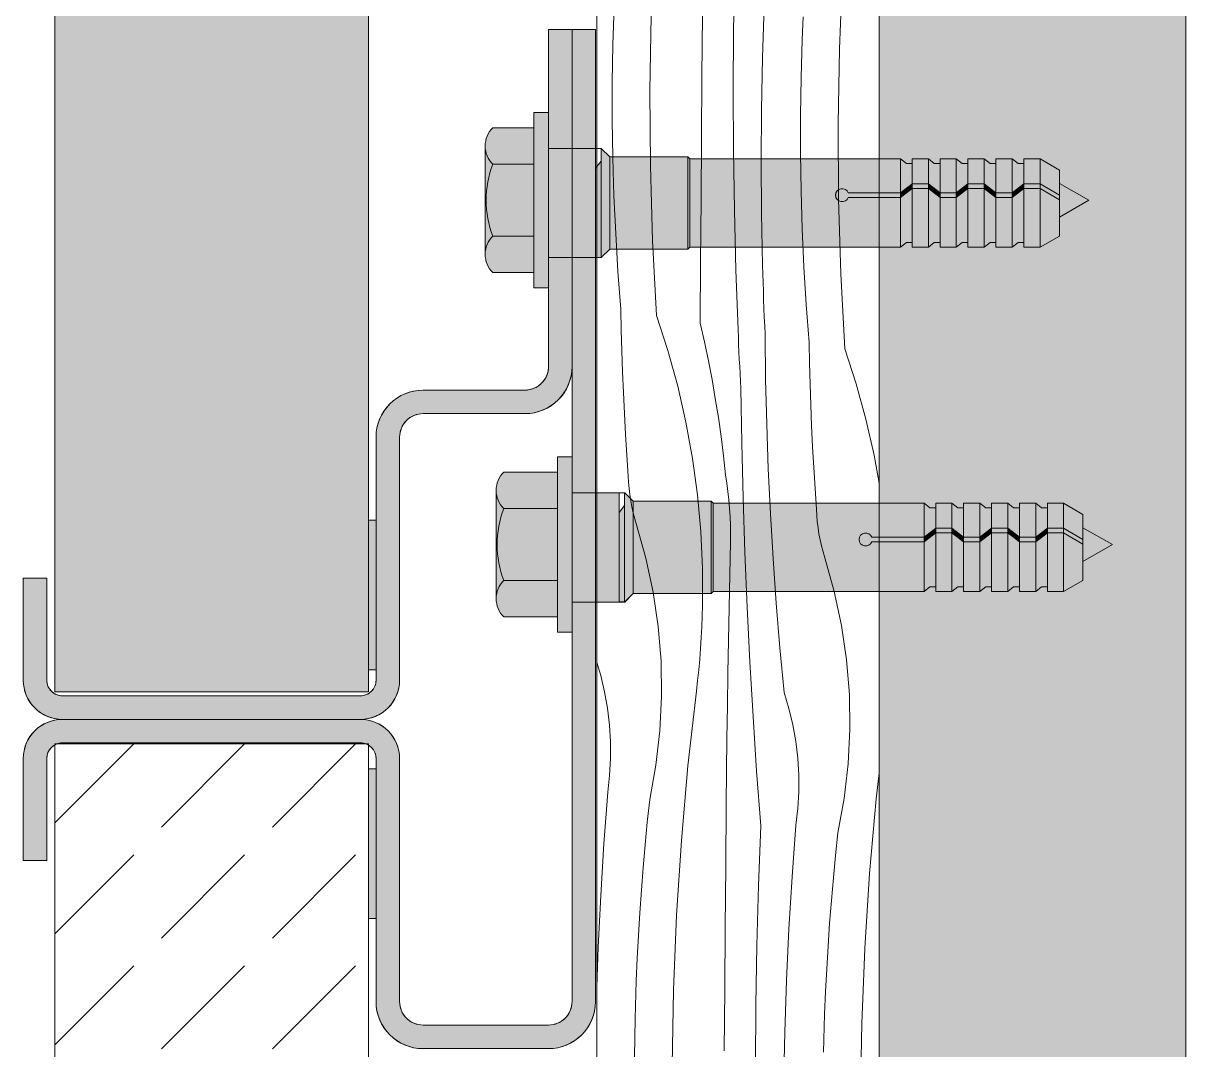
# Model space of a CAD drawing. Header units: millimetres. Extents: x -7826 to 55813, y 465 to 25965.
# Drawn here: x 43644 to 44386, y 6123 to 6778 of the extents above; entities that cross this region are included whole.
import ezdxf

# ---------------------------------------------------------------- set-up
doc = ezdxf.new("R2010")
doc.units = ezdxf.units.MM
for name, color, linetype, lineweight in [('2D - Ogolne2', 251, 'Continuous', 15), ('2D Drafting - General102', 254, 'Continuous', 13), ('2D Drafting - General121', 255, 'Continuous', 0), ('2D Drafting - General2', 251, 'Continuous', 15), ('2D Drafting - General81', 251, 'Continuous', 20)]:
    doc.layers.add(name, color=color, linetype=linetype, lineweight=lineweight)
pattern_1 = [(45, (98815.82, -48252.71), (-70.71068, 70.71068), [75, -25]), (45, (98815.82, -48182), (-70.71068, 70.71068), [75, -25])]

# ---------------------------------------------------------------- blocks, each defined once
blk = doc.blocks.new('*X22')
at = {"layer": '2D Drafting - General81', "linetype": 'Continuous'}
for p, q in [((-54718.71, 55025.92), (-54718.07, 55064.07)), ((-54651.15, 55014.34), (-54649.19, 55062.12)), ((-54795.67, 55017.25), (-54794.94, 55041.38)), ((-54772.05, 54987.7), (-54771.22, 55035.51)), ((-54738.88, 54996.81), (-54738.57, 55036.15)), ((-54700.25, 55008.69), (-54699.13, 55041.72)), ((-54674.87, 55020.21), (-54674.26, 55034.71)), ((-54718.94, 54987.76), (-54718.71, 55025.92)), ((-54675.6, 54996.07), (-54674.87, 55020.21)), ((-54796.04, 54993.1), (-54795.67, 55017.25)), ((-54651.99, 54966.53), (-54651.15, 55014.34)), ((-54700.91, 54975.65), (-54700.25, 55008.69)), ((-54796.04, 54968.95), (-54796.04, 54993.1)), ((-54739.17, 54957.47), (-54738.88, 54996.81)), ((-54675.97, 54971.93), (-54675.6, 54996.07)), ((-54771.76, 54939.88), (-54772.05, 54987.7)), ((-54718.77, 54949.6), (-54718.94, 54987.76)), ((-54701.13, 54942.61), (-54700.91, 54975.65)), ((-54795.68, 54944.81), (-54796.04, 54968.95)), ((-54675.97, 54947.78), (-54675.97, 54971.93)), ((-54651.69, 54918.71), (-54651.99, 54966.53)), ((-54739.46, 54918.12), (-54739.17, 54957.47)), ((-54718.2, 54911.45), (-54718.77, 54949.6)), ((-54675.61, 54923.64), (-54675.97, 54947.78)), ((-54794.96, 54920.67), (-54795.68, 54944.81)), ((-54770.34, 54892.09), (-54771.76, 54939.88)), ((-54700.9, 54909.56), (-54701.13, 54942.61)), ((-54674.89, 54899.5), (-54675.61, 54923.64)), ((-54793.87, 54896.55), (-54794.96, 54920.67)), ((-54739.73, 54878.78), (-54739.46, 54918.12)), ((-54650.27, 54870.91), (-54651.69, 54918.71)), ((-54717.22, 54873.31), (-54718.2, 54911.45)), ((-54700.21, 54876.52), (-54700.9, 54909.56)), ((-54792.42, 54872.44), (-54793.87, 54896.55)), ((-54673.8, 54875.37), (-54674.89, 54899.5)), ((-54767.79, 54844.34), (-54770.34, 54892.09)), ((-54739.98, 54839.43), (-54739.73, 54878.78)), ((-54790.61, 54848.36), (-54792.42, 54872.44)), ((-54715.84, 54835.18), (-54717.22, 54873.31)), ((-54700.05, 54870.97), (-54700.21, 54876.52)), ((-54672.36, 54851.27), (-54673.8, 54875.37)), ((-54699.88, 54865.42), (-54700.05, 54870.97)), ((-54699.7, 54859.87), (-54699.88, 54865.42)), ((-54647.72, 54823.16), (-54650.27, 54870.91)), ((-54699.5, 54854.32), (-54699.7, 54859.87)), ((-54699.29, 54848.77), (-54699.5, 54854.32)), ((-54670.55, 54827.19), (-54672.36, 54851.27)), ((-54790.35, 54835.04), (-54790.61, 54848.36)), ((-54767.79, 54844.34), (-54760.56, 54821.95)), ((-54699.07, 54843.23), (-54699.29, 54848.77)), ((-54698.83, 54837.68), (-54699.07, 54843.23)), ((-54789.99, 54821.73), (-54790.35, 54835.04)), ((-54739.98, 54839.43), (-54737.27, 54827.47)), ((-54715.64, 54830.5), (-54715.84, 54835.18)), ((-54698.58, 54832.13), (-54698.83, 54837.68)), ((-54737.27, 54827.47), (-54734.76, 54815.46)), ((-54715.44, 54825.83), (-54715.64, 54830.5)), ((-54698.24, 54803.55), (-54698.58, 54832.13)), ((-54670.28, 54813.87), (-54670.55, 54827.19)), ((-54789.53, 54808.42), (-54789.99, 54821.73)), ((-54760.56, 54821.95), (-54754.34, 54799.27)), ((-54715.23, 54821.15), (-54715.44, 54825.83)), ((-54715.02, 54816.48), (-54715.23, 54821.15)), ((-54647.72, 54823.16), (-54640.5, 54800.78)), ((-54734.76, 54815.46), (-54732.44, 54803.41)), ((-54714.79, 54811.81), (-54715.02, 54816.48)), ((-54669.92, 54800.56), (-54670.28, 54813.87)), ((-54788.98, 54795.11), (-54789.53, 54808.42)), ((-54714.57, 54807.13), (-54714.79, 54811.81)), ((-54714.33, 54802.46), (-54714.57, 54807.13)), ((-54754.34, 54799.27), (-54749.12, 54776.34)), ((-54732.44, 54803.41), (-54730.32, 54791.32)), ((-54714.09, 54797.79), (-54714.33, 54802.46)), ((-54713.51, 54762.88), (-54714.09, 54797.79)), ((-54697.56, 54774.98), (-54698.24, 54803.55)), ((-54669.46, 54787.24), (-54669.92, 54800.56)), ((-54640.5, 54800.78), (-54634.27, 54778.1)), ((-54788.34, 54781.8), (-54788.98, 54795.11)), ((-54730.32, 54791.32), (-54728.39, 54779.2)), ((-54668.91, 54773.94), (-54669.46, 54787.24)), ((-54787.6, 54768.5), (-54788.34, 54781.8)), ((-54749.12, 54776.34), (-54744.93, 54753.2)), ((-54728.39, 54779.2), (-54726.67, 54767.06)), ((-54696.54, 54746.42), (-54697.56, 54774.98)), ((-54634.27, 54778.1), (-54629.05, 54755.17)), ((-54786.77, 54755.21), (-54787.6, 54768.5)), ((-54668.27, 54760.63), (-54668.91, 54773.94)), ((-54726.67, 54767.06), (-54725.14, 54754.88)), ((-54712.64, 54727.98), (-54713.51, 54762.88)), ((-54667.53, 54747.33), (-54668.27, 54760.63)), ((-54785.85, 54741.92), (-54786.77, 54755.21)), ((-54744.93, 54753.2), (-54741.76, 54729.89)), ((-54725.14, 54754.88), (-54723.81, 54742.68)), ((-54629.05, 54755.17), (-54625.85, 54737.47)), ((-54695.18, 54717.87), (-54696.54, 54746.42)), ((-54666.7, 54734.04), (-54667.53, 54747.33)), ((-54785.67, 54737.98), (-54785.85, 54741.92)), ((-54785.35, 54734.04), (-54785.67, 54737.98)), ((-54722.99, 54737.37), (-54723.81, 54742.68)), ((-54784.9, 54730.12), (-54785.35, 54734.04)), ((-54722.29, 54732.03), (-54722.99, 54737.37)), ((-54721.71, 54726.68), (-54722.29, 54732.03)), ((-54665.78, 54720.75), (-54666.7, 54734.04)), ((-54784.31, 54726.21), (-54784.9, 54730.12)), ((-54783.58, 54722.33), (-54784.31, 54726.21)), ((-54741.76, 54729.89), (-54739.63, 54706.47)), ((-54721.26, 54721.32), (-54721.71, 54726.68)), ((-54711.48, 54693.09), (-54712.64, 54727.98)), ((-54782.72, 54718.48), (-54783.58, 54722.33)), ((-54781.72, 54714.66), (-54782.72, 54718.48)), ((-54720.94, 54715.95), (-54721.26, 54721.32)), ((-54720.75, 54710.57), (-54720.94, 54715.95)), ((-54693.49, 54689.34), (-54695.18, 54717.87)), ((-54665.6, 54716.81), (-54665.78, 54720.75)), ((-54665.28, 54712.87), (-54665.6, 54716.81)), ((-54780.59, 54710.87), (-54781.72, 54714.66)), ((-54774.55, 54689.53), (-54780.59, 54710.87)), ((-54720.67, 54705.19), (-54720.75, 54710.57)), ((-54664.83, 54708.95), (-54665.28, 54712.87)), ((-54664.24, 54705.04), (-54664.83, 54708.95)), ((-54739.63, 54706.47), (-54738.54, 54682.97)), ((-54720.73, 54699.81), (-54720.67, 54705.19)), ((-54663.51, 54701.16), (-54664.24, 54705.04)), ((-54662.65, 54697.31), (-54663.51, 54701.16)), ((-54721.17, 54678.92), (-54720.73, 54699.81)), ((-54661.65, 54693.49), (-54662.65, 54697.31)), ((-54660.52, 54689.7), (-54661.65, 54693.49)), ((-54769.92, 54667.84), (-54774.55, 54689.53)), ((-54710.03, 54658.2), (-54711.48, 54693.09)), ((-54691.46, 54660.84), (-54693.49, 54689.34)), ((-54654.48, 54668.36), (-54660.52, 54689.7)), ((-54738.54, 54682.97), (-54738.49, 54659.45)), ((-54721.58, 54658.03), (-54721.17, 54678.92)), ((-54766.7, 54645.9), (-54769.92, 54667.84)), ((-54649.85, 54646.67), (-54654.48, 54668.36)), ((-54738.67, 54652.58), (-54738.49, 54659.45)), ((-54721.96, 54637.14), (-54721.58, 54658.03)), ((-54708.3, 54623.34), (-54710.03, 54658.2)), ((-54689.09, 54632.35), (-54691.46, 54660.84)), ((-54738.94, 54645.72), (-54738.67, 54652.58)), ((-54764.92, 54623.79), (-54766.7, 54645.9)), ((-54739.3, 54638.86), (-54738.94, 54645.72)), ((-54646.63, 54624.73), (-54649.85, 54646.67)), ((-54739.75, 54632), (-54739.3, 54638.86)), ((-54722.3, 54616.25), (-54721.96, 54637.14)), ((-54740.28, 54625.15), (-54739.75, 54632)), ((-54686.38, 54603.9), (-54689.09, 54632.35)), ((-54803.41, 54614.79), (-54805.85, 54623.03)), ((-54764.57, 54601.61), (-54764.92, 54623.79)), ((-54740.91, 54618.31), (-54740.28, 54625.15)), ((-54706.28, 54588.48), (-54708.3, 54623.34)), ((-54644.85, 54602.62), (-54646.63, 54624.73)), ((-54800.96, 54604.35), (-54803.41, 54614.79)), ((-54741.62, 54611.47), (-54740.91, 54618.31)), ((-54722.61, 54595.36), (-54722.3, 54616.25)), ((-54799.11, 54593.78), (-54800.96, 54604.35)), ((-54747.76, 54557.13), (-54742.43, 54604.65)), ((-54742.43, 54604.65), (-54741.62, 54611.47)), ((-54765.67, 54579.46), (-54764.57, 54601.61)), ((-54683.34, 54593.62), (-54686.38, 54603.9)), ((-54644.5, 54580.44), (-54644.85, 54602.62)), ((-54797.86, 54583.13), (-54799.11, 54593.78)), ((-54722.89, 54574.46), (-54722.61, 54595.36)), ((-54680.89, 54583.17), (-54683.34, 54593.62)), ((-54797.22, 54572.42), (-54797.86, 54583.13)), ((-54703.97, 54553.65), (-54706.28, 54588.48)), ((-54679.04, 54572.61), (-54680.89, 54583.17)), ((-54768.21, 54557.43), (-54765.67, 54579.46)), ((-54645.6, 54558.29), (-54644.5, 54580.44)), ((-54797.19, 54561.7), (-54797.22, 54572.42)), ((-54723.13, 54553.57), (-54722.89, 54574.46)), ((-54677.79, 54561.96), (-54679.04, 54572.61)), ((-54797.76, 54550.99), (-54797.19, 54561.7)), ((-54677.15, 54551.25), (-54677.79, 54561.96)), ((-54772.17, 54535.61), (-54768.21, 54557.43)), ((-54751.97, 54509.5), (-54747.76, 54557.13)), ((-54723.34, 54532.68), (-54723.13, 54553.57)), ((-54701.38, 54518.83), (-54703.97, 54553.65)), ((-54648.14, 54536.26), (-54645.6, 54558.29)), ((-54798.95, 54540.33), (-54797.76, 54550.99)), ((-54677.12, 54540.53), (-54677.15, 54551.25)), ((-54627.69, 54535.96), (-54625.85, 54552.38)), ((-54801.41, 54507.37), (-54798.95, 54540.33)), ((-54677.7, 54529.82), (-54677.12, 54540.53)), ((-54773.7, 54521.18), (-54772.17, 54535.61)), ((-54723.69, 54493.33), (-54723.34, 54532.68)), ((-54652.1, 54514.43), (-54648.14, 54536.26)), ((-54631.9, 54488.33), (-54627.69, 54535.96)), ((-54678.88, 54519.16), (-54677.7, 54529.82)), ((-54775.09, 54506.74), (-54773.7, 54521.18)), ((-54702.82, 54480.7), (-54701.38, 54518.83)), ((-54681.34, 54486.2), (-54678.88, 54519.16)), ((-54755.05, 54461.78), (-54751.97, 54509.5)), ((-54653.63, 54500.01), (-54652.1, 54514.43)), ((-54803.42, 54474.39), (-54801.41, 54507.37)), ((-54776.36, 54492.28), (-54775.09, 54506.74)), ((-54724.03, 54453.99), (-54723.69, 54493.33)), ((-54655.03, 54485.56), (-54653.63, 54500.01)), ((-54777.5, 54477.82), (-54776.36, 54492.28)), ((-54683.36, 54453.22), (-54681.34, 54486.2)), ((-54634.98, 54440.61), (-54631.9, 54488.33)), ((-54703.86, 54442.56), (-54702.82, 54480.7)), ((-54656.29, 54471.11), (-54655.03, 54485.56)), ((-54804.99, 54441.38), (-54803.42, 54474.39)), ((-54778.5, 54463.34), (-54777.5, 54477.82)), ((-54657.43, 54456.65), (-54656.29, 54471.11)), ((-54779.37, 54448.86), (-54778.5, 54463.34)), ((-54757.01, 54414), (-54755.05, 54461.78)), ((-54658.43, 54442.17), (-54657.43, 54456.65)), ((-54780.12, 54434.37), (-54779.37, 54448.86)), ((-54724.35, 54414.64), (-54724.03, 54453.99)), ((-54684.92, 54420.21), (-54683.36, 54453.22)), ((-54805.85, 54416.03), (-54804.99, 54441.38)), ((-54704.5, 54404.41), (-54703.86, 54442.56)), ((-54659.31, 54427.69), (-54658.43, 54442.17)), ((-54780.73, 54419.87), (-54780.12, 54434.37)), ((-54636.94, 54392.83), (-54634.98, 54440.61)), ((-54660.05, 54413.2), (-54659.31, 54427.69)), ((-54781.46, 54395.74), (-54780.73, 54419.87)), ((-54686.04, 54387.18), (-54684.92, 54420.21)), ((-54757.84, 54366.19), (-54757.01, 54414)), ((-54724.67, 54375.3), (-54724.35, 54414.64)), ((-54660.66, 54398.7), (-54660.05, 54413.2)), ((-54704.73, 54366.25), (-54704.5, 54404.41)), ((-54661.39, 54374.56), (-54660.66, 54398.7)), ((-54781.83, 54371.59), (-54781.46, 54395.74)), ((-54637.77, 54345.02), (-54636.94, 54392.83)), ((-54686.7, 54354.14), (-54686.04, 54387.18))]:
    blk.add_line(p, q, dxfattribs=at)
blk = doc.blocks.new('Wype_nienie_25')
at = {"layer": '2D Drafting - General2', "linetype": 'Continuous'}
for p, q in [((-54805.85, 67937), (-54805.85, 53283.58)), ((-54625.85, 53283.58), (-54625.85, 67937))]:
    blk.add_line(p, q, dxfattribs=at)
at = {"layer": '2D Drafting - General81', "linetype": 'Continuous'}
blk.add_blockref('*X22', (0, 0), dxfattribs=at)

msp = doc.modelspace()

# ---------------------------------------------------------------- hatches: boundary and pattern name
at = {"layer": '2D Drafting - General102', "linetype": 'Continuous'}
for points in [[(43994.1, 6698.17), (43994.1, 6774.02), (43979.1, 6774.02), (43979.1, 6721.09), (43979.1, 6698.17)], [(44009.1, 6774.02), (43994.1, 6774.02), (43994.1, 6698.17), (44009.1, 6698.17)], [(43899.11, 6529.02), (43964.1, 6529.02, 0.414214), (43994.1, 6559.02), (43994.1, 6628.5), (43979.1, 6628.5), (43979.1, 6559.02, -0.414214), (43964.1, 6544.02), (43899.11, 6544.02, 0.414214), (43869.11, 6514.02), (43869.11, 6359.02, -0.414214), (43859.11, 6349.02), (43669.11, 6349.02, -0.414214), (43659.11, 6359.02), (43659.11, 6424.02), (43644.11, 6424.02), (43644.11, 6359.02, 0.414214), (43669.11, 6334.02), (43859.11, 6334.02, 0.414214), (43884.11, 6359.02), (43884.11, 6514.02, -0.414214)], [(44009.1, 6628.5), (43994.1, 6628.5), (43994.1, 6559.02), (43994.1, 6478.54), (44009.1, 6478.54)], [(44009.1, 6408.87), (43994.1, 6408.87), (43994.1, 6389.62), (43994.1, 6154.02, -0.414214), (43979.1, 6139.02), (43899.11, 6139.02, -0.414214), (43884.11, 6154.02), (43884.11, 6309.02, 0.414214), (43859.11, 6334.02), (43669.11, 6334.02, 0.414214), (43644.11, 6309.02), (43644.11, 6244.02), (43659.11, 6244.02), (43659.11, 6309.02, -0.414214), (43669.11, 6319.02), (43859.11, 6319.02, -0.414214), (43869.11, 6309.02), (43869.11, 6154.02, 0.414214), (43899.11, 6124.02), (43979.1, 6124.02, 0.414214), (44009.1, 6154.02)]]:
    msp.add_hatch(color=256, dxfattribs=at).paths.add_polyline_path(points, flags=0)
at = {"layer": '2D Drafting - General121', "linetype": 'Continuous'}
for points in [[(43979.1, 6665.17), (43979.1, 6609.25), (43969.78, 6609.25), (43969.78, 6665.17), (43969.78, 6721.09), (43979.1, 6721.09)], [(43969.78, 6688.08), (43943.61, 6688.08, -0.41956), (43943.61, 6711.38), (43969.78, 6711.38)], [(43939.34, 6665.17, 0.092424), (43943.61, 6642.26, 0.201281), (43938.72, 6630.61), (43938.72, 6699.73, 0.201281), (43943.61, 6688.08, 0.092424)], [(44009.1, 6628.5), (43979.1, 6628.5), (43979.1, 6665.17), (43979.1, 6698.17), (44009.1, 6698.17), (44009.1, 6661.3)], [(43979.1, 6628.5), (43979.1, 6665.17), (43979.1, 6698.17), (44009.1, 6698.17), (44009.1, 6662.25), (44009.1, 6628.5)], [(44012.61, 6628.59), (44012.61, 6698.17), (44012.79, 6698.17), (44018.2, 6692.75), (44018.2, 6634.01), (44012.79, 6628.59)], [(43969.78, 6642.26), (43943.61, 6642.26, -0.092424), (43939.34, 6665.17, -0.092424), (43943.61, 6688.08), (43969.78, 6688.08), (43969.78, 6665.17)], [(44009.1, 6628.59), (44009.1, 6661.3), (44009.1, 6685.65), (44012.61, 6690.02), (44012.61, 6628.59)], [(44018.2, 6633.91), (44018.2, 6692.75), (44067.94, 6692.75), (44067.94, 6633.91)], [(44067.94, 6633.91), (44067.94, 6692.75), (44069.19, 6691.51), (44069.19, 6635.15)], [(44069.19, 6635.15), (44069.19, 6691.51), (44203.61, 6691.51), (44203.61, 6669.85), (44170.3, 6669.85, 5.475043), (44170.3, 6666.89), (44203.61, 6666.89), (44203.61, 6635.15)], [(44211.05, 6688.55), (44211.05, 6675.6), (44203.61, 6669.85), (44203.61, 6691.51), (44207.35, 6688.55)], [(44221.41, 6691.51), (44221.41, 6675.6), (44211.05, 6675.6), (44211.05, 6691.51)], [(44228.85, 6688.55), (44228.85, 6669.85), (44221.41, 6675.6), (44221.41, 6691.51), (44225.15, 6688.55)], [(44239.2, 6691.51), (44239.2, 6669.85), (44228.85, 6669.85), (44228.85, 6691.51)], [(44239.2, 6669.85), (44239.2, 6691.51), (44242.95, 6688.55), (44246.64, 6688.55), (44246.64, 6675.6)], [(44257, 6691.51), (44257, 6675.6), (44246.64, 6675.6), (44246.64, 6691.51)], [(44264.44, 6688.55), (44264.44, 6669.85), (44257, 6675.6), (44257, 6691.51), (44260.74, 6688.55)], [(44274.8, 6691.51), (44274.8, 6669.85), (44264.44, 6669.85), (44264.44, 6691.51)], [(44282.24, 6688.55), (44282.24, 6675.6), (44274.8, 6669.85), (44274.8, 6691.51), (44278.54, 6688.55)], [(44282.24, 6675.6), (44282.24, 6691.51), (44292.59, 6691.51), (44292.59, 6675.6)], [(44304.97, 6668.45), (44292.59, 6675.6), (44292.59, 6691.51), (44304.97, 6684.36)], [(44203.61, 6669.85), (44211.05, 6675.6), (44211.05, 6672.64), (44203.61, 6666.89)], [(44211.05, 6638.11), (44207.35, 6638.11), (44203.61, 6635.15), (44203.61, 6666.89), (44211.05, 6672.64)], [(44211.05, 6675.6), (44221.41, 6675.6), (44221.41, 6672.64), (44211.05, 6672.64)], [(44211.05, 6635.15), (44211.05, 6672.64), (44221.41, 6672.64), (44221.41, 6635.15)], [(44228.85, 6666.89), (44221.41, 6672.64), (44221.41, 6675.6), (44228.85, 6669.85)], [(44228.85, 6638.11), (44225.15, 6638.11), (44221.41, 6635.15), (44221.41, 6672.64), (44228.85, 6666.89)], [(44246.64, 6672.64), (44239.2, 6666.89), (44239.2, 6669.85), (44246.64, 6675.6)], [(44246.64, 6638.11), (44242.95, 6638.11), (44239.2, 6635.15), (44239.2, 6666.89), (44246.64, 6672.64)], [(44257, 6672.64), (44246.64, 6672.64), (44246.64, 6675.6), (44257, 6675.6)], [(44257, 6635.15), (44246.64, 6635.15), (44246.64, 6672.64), (44257, 6672.64)], [(44264.44, 6666.89), (44257, 6672.64), (44257, 6675.6), (44264.44, 6669.85)], [(44264.44, 6638.11), (44260.74, 6638.11), (44257, 6635.15), (44257, 6672.64), (44264.44, 6666.89)], [(44274.8, 6669.85), (44282.24, 6675.6), (44282.24, 6672.64), (44274.8, 6666.89)], [(44282.24, 6638.11), (44278.54, 6638.11), (44274.8, 6635.15), (44274.8, 6666.89), (44282.24, 6672.64)], [(44282.24, 6675.6), (44292.59, 6675.6), (44292.59, 6672.64), (44282.24, 6672.64)], [(44282.24, 6635.15), (44282.24, 6672.64), (44292.59, 6672.64), (44292.59, 6635.15)], [(44304.97, 6665.49), (44292.59, 6672.64), (44292.59, 6675.6), (44304.97, 6668.45)], [(44304.97, 6642.3), (44292.59, 6635.15), (44292.59, 6672.64), (44304.97, 6665.49)], [(44323.7, 6665.08), (44304.97, 6654.26), (44304.97, 6675.89)], [(44203.61, 6666.89), (44170.3, 6666.89, -5.475043), (44170.3, 6669.85), (44203.61, 6669.85)], [(44228.85, 6669.85), (44239.2, 6669.85), (44239.2, 6666.89), (44228.85, 6666.89)], [(44228.85, 6635.15), (44228.85, 6666.89), (44239.2, 6666.89), (44239.2, 6635.15)], [(44264.44, 6669.85), (44274.8, 6669.85), (44274.8, 6666.89), (44264.44, 6666.89)], [(44274.8, 6635.15), (44264.44, 6635.15), (44264.44, 6666.89), (44274.8, 6666.89)], [(43969.78, 6618.96), (43943.61, 6618.96, -0.41956), (43943.61, 6642.26), (43969.78, 6642.26)], [(43994.1, 6445.54), (43994.1, 6389.62), (43984.78, 6389.62), (43984.78, 6445.54), (43984.78, 6501.46), (43994.1, 6501.46)], [(43984.78, 6468.45), (43950.61, 6468.45, -0.41956), (43950.61, 6491.75), (43984.78, 6491.75)], [(43946.34, 6445.54, 0.092424), (43950.61, 6422.63, 0.201281), (43945.72, 6410.98), (43945.72, 6480.1, 0.201281), (43950.61, 6468.45, 0.092424)], [(44024.1, 6408.87), (43994.1, 6408.87), (43994.1, 6445.54), (43994.1, 6478.54), (44024.1, 6478.54), (44024.1, 6441.67)], [(43994.1, 6408.87), (43994.1, 6445.54), (43994.1, 6478.54), (44024.1, 6478.54), (44024.1, 6442.62), (44024.1, 6408.87)], [(44027.61, 6408.96), (44027.61, 6478.54), (44027.79, 6478.54), (44033.2, 6473.12), (44033.2, 6414.38), (44027.79, 6408.96)], [(44033.2, 6414.28), (44033.2, 6473.12), (44082.94, 6473.12), (44082.94, 6414.28)], [(44082.94, 6414.28), (44082.94, 6473.12), (44084.19, 6471.88), (44084.19, 6415.52)], [(43984.78, 6422.63), (43950.61, 6422.63, -0.092424), (43946.34, 6445.54, -0.092424), (43950.61, 6468.45), (43984.78, 6468.45), (43984.78, 6445.54)], [(44024.1, 6408.96), (44024.1, 6441.67), (44024.1, 6466.02), (44027.61, 6470.39), (44027.61, 6408.96)], [(44084.19, 6415.52), (44084.19, 6471.88), (44218.61, 6471.88), (44218.61, 6450.22), (44185.3, 6450.22, 5.475043), (44185.3, 6447.26), (44218.61, 6447.26), (44218.61, 6415.52)], [(44226.05, 6468.92), (44226.05, 6455.97), (44218.61, 6450.22), (44218.61, 6471.88), (44222.35, 6468.92)], [(44236.41, 6471.88), (44236.41, 6455.97), (44226.05, 6455.97), (44226.05, 6471.88)], [(44243.85, 6468.92), (44243.85, 6450.22), (44236.41, 6455.97), (44236.41, 6471.88), (44240.15, 6468.92)], [(44254.2, 6471.88), (44254.2, 6450.22), (44243.85, 6450.22), (44243.85, 6471.88)], [(44254.2, 6450.22), (44254.2, 6471.88), (44257.95, 6468.92), (44261.64, 6468.92), (44261.64, 6455.97)], [(44272, 6471.88), (44272, 6455.97), (44261.64, 6455.97), (44261.64, 6471.88)], [(44279.44, 6468.92), (44279.44, 6450.22), (44272, 6455.97), (44272, 6471.88), (44275.74, 6468.92)], [(44289.8, 6471.88), (44289.8, 6450.22), (44279.44, 6450.22), (44279.44, 6471.88)], [(44297.24, 6468.92), (44297.24, 6455.97), (44289.8, 6450.22), (44289.8, 6471.88), (44293.54, 6468.92)], [(44297.24, 6455.97), (44297.24, 6471.88), (44307.59, 6471.88), (44307.59, 6455.97)], [(44319.97, 6448.82), (44307.59, 6455.97), (44307.59, 6471.88), (44319.97, 6464.73)], [(44218.61, 6447.26), (44185.3, 6447.26, -5.475043), (44185.3, 6450.22), (44218.61, 6450.22)], [(44218.61, 6450.22), (44226.05, 6455.97), (44226.05, 6453.01), (44218.61, 6447.26)], [(44226.05, 6418.48), (44222.35, 6418.48), (44218.61, 6415.52), (44218.61, 6447.26), (44226.05, 6453.01)], [(44226.05, 6455.97), (44236.41, 6455.97), (44236.41, 6453.01), (44226.05, 6453.01)], [(44226.05, 6415.52), (44226.05, 6453.01), (44236.41, 6453.01), (44236.41, 6415.52)], [(44243.85, 6447.26), (44236.41, 6453.01), (44236.41, 6455.97), (44243.85, 6450.22)], [(44243.85, 6418.48), (44240.15, 6418.48), (44236.41, 6415.52), (44236.41, 6453.01), (44243.85, 6447.26)], [(44243.85, 6450.22), (44254.2, 6450.22), (44254.2, 6447.26), (44243.85, 6447.26)], [(44261.64, 6453.01), (44254.2, 6447.26), (44254.2, 6450.22), (44261.64, 6455.97)], [(44261.64, 6418.48), (44257.95, 6418.48), (44254.2, 6415.52), (44254.2, 6447.26), (44261.64, 6453.01)], [(44272, 6453.01), (44261.64, 6453.01), (44261.64, 6455.97), (44272, 6455.97)], [(44272, 6415.52), (44261.64, 6415.52), (44261.64, 6453.01), (44272, 6453.01)], [(44279.44, 6447.26), (44272, 6453.01), (44272, 6455.97), (44279.44, 6450.22)], [(44279.44, 6418.48), (44275.74, 6418.48), (44272, 6415.52), (44272, 6453.01), (44279.44, 6447.26)], [(44279.44, 6450.22), (44289.8, 6450.22), (44289.8, 6447.26), (44279.44, 6447.26)], [(44289.8, 6450.22), (44297.24, 6455.97), (44297.24, 6453.01), (44289.8, 6447.26)], [(44297.24, 6418.48), (44293.54, 6418.48), (44289.8, 6415.52), (44289.8, 6447.26), (44297.24, 6453.01)], [(44297.24, 6455.97), (44307.59, 6455.97), (44307.59, 6453.01), (44297.24, 6453.01)], [(44297.24, 6415.52), (44297.24, 6453.01), (44307.59, 6453.01), (44307.59, 6415.52)], [(44319.97, 6445.86), (44307.59, 6453.01), (44307.59, 6455.97), (44319.97, 6448.82)], [(44319.97, 6422.67), (44307.59, 6415.52), (44307.59, 6453.01), (44319.97, 6445.86)], [(44338.7, 6445.45), (44319.97, 6434.63), (44319.97, 6456.26)], [(44243.85, 6415.52), (44243.85, 6447.26), (44254.2, 6447.26), (44254.2, 6415.52)], [(44289.8, 6415.52), (44279.44, 6415.52), (44279.44, 6447.26), (44289.8, 6447.26)], [(43984.78, 6399.33), (43950.61, 6399.33, -0.41956), (43950.61, 6422.63), (43984.78, 6422.63)]]:
    msp.add_hatch(color=256, dxfattribs=at).paths.add_polyline_path(points, flags=0)
at = {"layer": '2D Drafting - General81', "linetype": 'Continuous'}
h = msp.add_hatch(dxfattribs=at)
h.set_pattern_fill('SOLID___DASHED', color=256, style=0, pattern_type=2)
h.set_pattern_definition([(45, (98815.82, -48252.71), (-70.71068, 70.71068), []), (45, (98780.46, -48217.35), (-70.71068, 70.71068), [75, -25])])
h.paths.add_polyline_path([(44189.97, 5030.87), (44385.52, 5030.87), (44385.52, 19684.29), (44189.97, 19684.29)], flags=0)
h = msp.add_hatch(dxfattribs=at)
h.set_pattern_fill('BETON', color=256, style=0, pattern_type=2)
h.set_pattern_definition(pattern_1)
h.paths.add_polyline_path([(43664.2, 18321.65), (43864.2, 18321.65), (43864.2, 6351.65), (43664.2, 6351.65)], flags=0)
for points in [[(43864.2, 6461), (43869.11, 6461), (43869.11, 6365.56), (43864.2, 6365.56)], [(43864.2, 6207.05), (43869.11, 6207.05), (43869.11, 6302.48), (43864.2, 6302.48)]]:
    msp.add_hatch(color=256, dxfattribs=at).paths.add_polyline_path(points, flags=0)
h = msp.add_hatch(dxfattribs=at)
h.set_pattern_fill('BETON', color=256, style=0, pattern_type=2)
h.set_pattern_definition(pattern_1)
h.paths.add_polyline_path([(43664.2, 6318.49), (43864.2, 6318.49), (43864.2, 5030.87), (43664.2, 5030.87)], flags=0)

# ---------------------------------------------------------------- linework, layer by layer
at = {"layer": '2D - Ogolne2', "linetype": 'Continuous'}
for p, q in [((44012.79, 6698.17), (44009.1, 6698.17)), ((44009.1, 6698.17), (44009.1, 6661.3)), ((44018.2, 6692.75), (44012.79, 6698.17)), ((44018.2, 6692.75), (44018.2, 6633.91)), ((44067.94, 6692.75), (44018.2, 6692.75)), ((44067.94, 6692.75), (44067.94, 6633.91)), ((44069.19, 6691.51), (44067.94, 6692.75)), ((44069.19, 6635.15), (44069.19, 6691.51)), ((44203.61, 6691.51), (44069.19, 6691.51)), ((44203.61, 6691.51), (44203.61, 6635.15)), ((44207.35, 6688.55), (44203.61, 6691.51)), ((44211.05, 6688.55), (44207.35, 6688.55)), ((44211.05, 6691.51), (44211.05, 6635.15)), ((44211.05, 6691.51), (44211.05, 6688.55)), ((44221.41, 6691.51), (44211.05, 6691.51)), ((44221.41, 6691.51), (44221.41, 6635.15)), ((44225.15, 6688.55), (44221.41, 6691.51)), ((44228.85, 6688.55), (44225.15, 6688.55)), ((44228.85, 6691.51), (44228.85, 6635.15)), ((44228.85, 6691.51), (44228.85, 6688.55)), ((44239.2, 6691.51), (44228.85, 6691.51)), ((44239.2, 6691.51), (44239.2, 6635.15)), ((44242.95, 6688.55), (44239.2, 6691.51)), ((44246.64, 6688.55), (44242.95, 6688.55)), ((44246.64, 6691.51), (44246.64, 6635.15)), ((44246.64, 6691.51), (44246.64, 6688.55)), ((44257, 6691.51), (44246.64, 6691.51)), ((44257, 6691.51), (44257, 6635.15)), ((44260.74, 6688.55), (44257, 6691.51)), ((44264.44, 6688.55), (44260.74, 6688.55)), ((44264.44, 6691.51), (44264.44, 6688.55)), ((44264.44, 6691.51), (44264.44, 6635.15)), ((44274.8, 6691.51), (44264.44, 6691.51)), ((44274.8, 6691.51), (44274.8, 6635.15)), ((44278.54, 6688.55), (44274.8, 6691.51)), ((44282.24, 6688.55), (44278.54, 6688.55)), ((44292.59, 6691.51), (44282.24, 6691.51)), ((44282.24, 6691.51), (44282.24, 6635.15)), ((44292.59, 6691.51), (44292.59, 6635.15)), ((44304.97, 6684.36), (44292.59, 6691.51)), ((44304.97, 6684.36), (44304.97, 6642.3)), ((44211.05, 6675.6), (44203.61, 6669.85)), ((44211.05, 6672.64), (44203.61, 6666.89)), ((44221.41, 6675.6), (44211.05, 6675.6)), ((44221.41, 6672.64), (44211.05, 6672.64)), ((44228.85, 6669.85), (44221.41, 6675.6)), ((44228.85, 6666.89), (44221.41, 6672.64)), ((44246.64, 6675.6), (44239.2, 6669.85)), ((44246.64, 6672.64), (44239.2, 6666.89)), ((44257, 6675.6), (44246.64, 6675.6)), ((44257, 6672.64), (44246.64, 6672.64)), ((44264.44, 6669.85), (44257, 6675.6)), ((44264.44, 6666.89), (44257, 6672.64)), ((44282.24, 6675.6), (44274.8, 6669.85)), ((44282.24, 6672.64), (44274.8, 6666.89)), ((44292.59, 6675.6), (44282.24, 6675.6)), ((44292.59, 6672.64), (44282.24, 6672.64)), ((44304.97, 6668.45), (44292.59, 6675.6)), ((44304.97, 6665.49), (44292.59, 6672.64)), ((44304.97, 6675.89), (44323.7, 6665.08)), ((44203.61, 6669.85), (44170.3, 6669.85)), ((44203.61, 6666.89), (44170.3, 6666.89)), ((44239.2, 6669.85), (44228.85, 6669.85)), ((44239.2, 6666.89), (44228.85, 6666.89)), ((44274.8, 6669.85), (44264.44, 6669.85)), ((44274.8, 6666.89), (44264.44, 6666.89)), ((44009.1, 6628.5), (44009.1, 6662.25)), ((44304.97, 6654.26), (44323.7, 6665.08)), ((44207.35, 6638.11), (44203.61, 6635.15)), ((44211.05, 6638.11), (44207.35, 6638.11)), ((44211.05, 6635.15), (44211.05, 6638.11)), ((44225.15, 6638.11), (44221.41, 6635.15)), ((44228.85, 6638.11), (44225.15, 6638.11)), ((44228.85, 6635.15), (44228.85, 6638.11)), ((44242.95, 6638.11), (44239.2, 6635.15)), ((44246.64, 6638.11), (44242.95, 6638.11)), ((44246.64, 6635.15), (44246.64, 6638.11)), ((44260.74, 6638.11), (44257, 6635.15)), ((44264.44, 6638.11), (44260.74, 6638.11)), ((44264.44, 6635.15), (44264.44, 6638.11)), ((44278.54, 6638.11), (44274.8, 6635.15)), ((44282.24, 6638.11), (44278.54, 6638.11)), ((44304.97, 6642.3), (44292.59, 6635.15)), ((44012.79, 6628.5), (44009.1, 6628.5)), ((44018.2, 6633.91), (44012.79, 6628.5)), ((44067.94, 6633.91), (44018.2, 6633.91)), ((44069.19, 6635.15), (44067.94, 6633.91)), ((44203.61, 6635.15), (44069.19, 6635.15)), ((44221.41, 6635.15), (44211.05, 6635.15)), ((44239.2, 6635.15), (44228.85, 6635.15)), ((44257, 6635.15), (44246.64, 6635.15)), ((44274.8, 6635.15), (44264.44, 6635.15)), ((44292.59, 6635.15), (44282.24, 6635.15)), ((44024.1, 6478.54), (44024.1, 6441.67)), ((44027.79, 6478.54), (44024.1, 6478.54)), ((44033.2, 6473.12), (44027.79, 6478.54)), ((44082.94, 6473.12), (44033.2, 6473.12)), ((44033.2, 6473.12), (44033.2, 6414.28)), ((44084.19, 6471.88), (44082.94, 6473.12)), ((44082.94, 6473.12), (44082.94, 6414.28)), ((44218.61, 6471.88), (44084.19, 6471.88)), ((44084.19, 6415.52), (44084.19, 6471.88)), ((44222.35, 6468.92), (44218.61, 6471.88)), ((44218.61, 6471.88), (44218.61, 6415.52)), ((44226.05, 6468.92), (44222.35, 6468.92)), ((44226.05, 6471.88), (44226.05, 6468.92)), ((44236.41, 6471.88), (44226.05, 6471.88)), ((44226.05, 6471.88), (44226.05, 6415.52)), ((44240.15, 6468.92), (44236.41, 6471.88)), ((44236.41, 6471.88), (44236.41, 6415.52)), ((44243.85, 6468.92), (44240.15, 6468.92)), ((44243.85, 6471.88), (44243.85, 6468.92)), ((44254.2, 6471.88), (44243.85, 6471.88)), ((44243.85, 6471.88), (44243.85, 6415.52)), ((44257.95, 6468.92), (44254.2, 6471.88)), ((44254.2, 6471.88), (44254.2, 6415.52)), ((44261.64, 6468.92), (44257.95, 6468.92)), ((44261.64, 6471.88), (44261.64, 6468.92)), ((44272, 6471.88), (44261.64, 6471.88)), ((44261.64, 6471.88), (44261.64, 6415.52)), ((44275.74, 6468.92), (44272, 6471.88)), ((44272, 6471.88), (44272, 6415.52)), ((44279.44, 6468.92), (44275.74, 6468.92)), ((44279.44, 6471.88), (44279.44, 6468.92)), ((44289.8, 6471.88), (44279.44, 6471.88)), ((44279.44, 6471.88), (44279.44, 6415.52)), ((44293.54, 6468.92), (44289.8, 6471.88)), ((44289.8, 6471.88), (44289.8, 6415.52)), ((44297.24, 6468.92), (44293.54, 6468.92)), ((44297.24, 6471.88), (44297.24, 6415.52)), ((44307.59, 6471.88), (44297.24, 6471.88)), ((44319.97, 6464.73), (44307.59, 6471.88)), ((44307.59, 6471.88), (44307.59, 6415.52)), ((44319.97, 6464.73), (44319.97, 6422.67)), ((44218.61, 6450.22), (44185.3, 6450.22)), ((44226.05, 6455.97), (44218.61, 6450.22)), ((44226.05, 6453.01), (44218.61, 6447.26)), ((44236.41, 6455.97), (44226.05, 6455.97)), ((44236.41, 6453.01), (44226.05, 6453.01)), ((44243.85, 6450.22), (44236.41, 6455.97)), ((44243.85, 6447.26), (44236.41, 6453.01)), ((44254.2, 6450.22), (44243.85, 6450.22)), ((44261.64, 6455.97), (44254.2, 6450.22)), ((44261.64, 6453.01), (44254.2, 6447.26)), ((44272, 6455.97), (44261.64, 6455.97)), ((44272, 6453.01), (44261.64, 6453.01)), ((44279.44, 6450.22), (44272, 6455.97)), ((44279.44, 6447.26), (44272, 6453.01)), ((44289.8, 6450.22), (44279.44, 6450.22)), ((44297.24, 6455.97), (44289.8, 6450.22)), ((44297.24, 6453.01), (44289.8, 6447.26)), ((44307.59, 6455.97), (44297.24, 6455.97)), ((44307.59, 6453.01), (44297.24, 6453.01)), ((44319.97, 6448.82), (44307.59, 6455.97)), ((44319.97, 6445.86), (44307.59, 6453.01)), ((44319.97, 6456.26), (44338.7, 6445.45)), ((44218.61, 6447.26), (44185.3, 6447.26)), ((44254.2, 6447.26), (44243.85, 6447.26)), ((44289.8, 6447.26), (44279.44, 6447.26)), ((44319.97, 6434.63), (44338.7, 6445.45)), ((44024.1, 6408.87), (44024.1, 6442.62)), ((44319.97, 6422.67), (44307.59, 6415.52)), ((44033.2, 6414.28), (44027.79, 6408.87)), ((44082.94, 6414.28), (44033.2, 6414.28)), ((44084.19, 6415.52), (44082.94, 6414.28)), ((44218.61, 6415.52), (44084.19, 6415.52)), ((44222.35, 6418.48), (44218.61, 6415.52)), ((44226.05, 6418.48), (44222.35, 6418.48)), ((44226.05, 6415.52), (44226.05, 6418.48)), ((44236.41, 6415.52), (44226.05, 6415.52)), ((44240.15, 6418.48), (44236.41, 6415.52)), ((44243.85, 6418.48), (44240.15, 6418.48)), ((44243.85, 6415.52), (44243.85, 6418.48)), ((44254.2, 6415.52), (44243.85, 6415.52)), ((44257.95, 6418.48), (44254.2, 6415.52)), ((44261.64, 6418.48), (44257.95, 6418.48)), ((44261.64, 6415.52), (44261.64, 6418.48)), ((44272, 6415.52), (44261.64, 6415.52)), ((44275.74, 6418.48), (44272, 6415.52)), ((44279.44, 6418.48), (44275.74, 6418.48)), ((44279.44, 6415.52), (44279.44, 6418.48)), ((44289.8, 6415.52), (44279.44, 6415.52)), ((44293.54, 6418.48), (44289.8, 6415.52)), ((44297.24, 6418.48), (44293.54, 6418.48)), ((44307.59, 6415.52), (44297.24, 6415.52)), ((44027.79, 6408.87), (44024.1, 6408.87))]:
    msp.add_line(p, q, dxfattribs=at)
for centre in [(44166.39, 6668.37), (44181.39, 6448.74)]:
    msp.add_arc(centre, 4.18, 20.70161, 339.29839, dxfattribs=at)
at = {"layer": '2D Drafting - General2', "linetype": 'Continuous'}
for p, q in [((43979.1, 6774.02), (43979.1, 6559.02)), ((43994.1, 6774.02), (43979.1, 6774.02)), ((43994.1, 6774.02), (43994.1, 6154.02)), ((44009.1, 6774.02), (43994.1, 6774.02)), ((43994.1, 6774.02), (43994.1, 6559.02)), ((44009.1, 6774.02), (44009.1, 6154.02)), ((43969.78, 6721.09), (43979.1, 6721.09)), ((43969.78, 6665.17), (43969.78, 6721.09)), ((43979.1, 6721.09), (43979.1, 6665.17)), ((43943.61, 6711.38), (43969.78, 6711.38)), ((43938.72, 6630.61), (43938.72, 6699.73)), ((43979.1, 6698.17), (44009.1, 6698.17)), ((43943.61, 6688.08), (43969.78, 6688.08)), ((43969.78, 6665.17), (43969.78, 6609.25)), ((43979.1, 6609.25), (43979.1, 6665.17)), ((43943.61, 6642.26), (43969.78, 6642.26)), ((43979.1, 6628.5), (44009.1, 6628.5)), ((43943.61, 6618.96), (43969.78, 6618.96)), ((43969.78, 6609.25), (43979.1, 6609.25)), ((43964.1, 6544.02), (43899.11, 6544.02)), ((43964.1, 6529.02), (43899.11, 6529.02)), ((43869.11, 6514.02), (43869.11, 6359.02)), ((43884.11, 6514.02), (43884.11, 6359.02)), ((43984.78, 6445.54), (43984.78, 6501.46)), ((43984.78, 6501.46), (43994.1, 6501.46)), ((43994.1, 6501.46), (43994.1, 6445.54)), ((43950.61, 6491.75), (43984.78, 6491.75)), ((43945.72, 6410.98), (43945.72, 6480.1)), ((43994.1, 6478.54), (44024.1, 6478.54)), ((43950.61, 6468.45), (43984.78, 6468.45)), ((43984.78, 6445.54), (43984.78, 6389.62)), ((43994.1, 6389.62), (43994.1, 6445.54)), ((43644.11, 6424.02), (43644.11, 6359.02)), ((43644.11, 6424.02), (43659.11, 6424.02)), ((43659.11, 6424.02), (43659.11, 6359.02)), ((43950.61, 6422.63), (43984.78, 6422.63)), ((43994.1, 6408.87), (44024.1, 6408.87)), ((43950.61, 6399.33), (43984.78, 6399.33)), ((43984.78, 6389.62), (43994.1, 6389.62)), ((43859.11, 6349.02), (43669.11, 6349.02)), ((43859.11, 6334.02), (43669.11, 6334.02)), ((43859.11, 6334.02), (43669.11, 6334.02)), ((43859.11, 6319.02), (43669.11, 6319.02)), ((43644.11, 6244.02), (43644.11, 6309.02)), ((43659.11, 6244.02), (43659.11, 6309.02)), ((43869.11, 6154.02), (43869.11, 6309.02)), ((43884.11, 6154.02), (43884.11, 6309.02)), ((43644.11, 6244.02), (43659.11, 6244.02)), ((43979.1, 6139.02), (43899.11, 6139.02)), ((43979.1, 6124.02), (43899.11, 6124.02))]:
    msp.add_line(p, q, dxfattribs=at)
at = {"layer": '2D Drafting - General2', "linetype": 'Continuous', "flags": 128}
for points in [[(44189.97, 5030.87), (44385.52, 5030.87), (44385.52, 19684.29), (44189.97, 19684.29)], [(43664.2, 18321.65), (43864.2, 18321.65), (43864.2, 6351.65), (43664.2, 6351.65)], [(43994.1, 6698.17), (43994.1, 6774.02), (43979.1, 6774.02), (43979.1, 6721.09), (43979.1, 6698.17)], [(44009.1, 6774.02), (43994.1, 6774.02), (43994.1, 6698.17), (44009.1, 6698.17)], [(43979.1, 6665.17), (43979.1, 6609.25), (43969.78, 6609.25), (43969.78, 6665.17), (43969.78, 6721.09), (43979.1, 6721.09)], [(44009.1, 6628.5), (43979.1, 6628.5), (43979.1, 6665.17), (43979.1, 6698.17), (44009.1, 6698.17), (44009.1, 6661.3)], [(43979.1, 6628.5), (43979.1, 6665.17), (43979.1, 6698.17), (44009.1, 6698.17), (44009.1, 6662.25), (44009.1, 6628.5)], [(44012.61, 6628.59), (44012.61, 6698.17), (44012.79, 6698.17), (44018.2, 6692.75), (44018.2, 6634.01), (44012.79, 6628.59)], [(44009.1, 6628.59), (44009.1, 6661.3), (44009.1, 6685.65), (44012.61, 6690.02), (44012.61, 6628.59)], [(44018.2, 6633.91), (44018.2, 6692.75), (44067.94, 6692.75), (44067.94, 6633.91)], [(44067.94, 6633.91), (44067.94, 6692.75), (44069.19, 6691.51), (44069.19, 6635.15)], [(44211.05, 6688.55), (44211.05, 6675.6), (44203.61, 6669.85), (44203.61, 6691.51), (44207.35, 6688.55)], [(44221.41, 6691.51), (44221.41, 6675.6), (44211.05, 6675.6), (44211.05, 6691.51)], [(44228.85, 6688.55), (44228.85, 6669.85), (44221.41, 6675.6), (44221.41, 6691.51), (44225.15, 6688.55)], [(44239.2, 6691.51), (44239.2, 6669.85), (44228.85, 6669.85), (44228.85, 6691.51)], [(44239.2, 6669.85), (44239.2, 6691.51), (44242.95, 6688.55), (44246.64, 6688.55), (44246.64, 6675.6)], [(44257, 6691.51), (44257, 6675.6), (44246.64, 6675.6), (44246.64, 6691.51)], [(44264.44, 6688.55), (44264.44, 6669.85), (44257, 6675.6), (44257, 6691.51), (44260.74, 6688.55)], [(44274.8, 6691.51), (44274.8, 6669.85), (44264.44, 6669.85), (44264.44, 6691.51)], [(44282.24, 6688.55), (44282.24, 6675.6), (44274.8, 6669.85), (44274.8, 6691.51), (44278.54, 6688.55)], [(44282.24, 6675.6), (44282.24, 6691.51), (44292.59, 6691.51), (44292.59, 6675.6)], [(44304.97, 6668.45), (44292.59, 6675.6), (44292.59, 6691.51), (44304.97, 6684.36)], [(44203.61, 6669.85), (44211.05, 6675.6), (44211.05, 6672.64), (44203.61, 6666.89)], [(44211.05, 6638.11), (44207.35, 6638.11), (44203.61, 6635.15), (44203.61, 6666.89), (44211.05, 6672.64)], [(44211.05, 6675.6), (44221.41, 6675.6), (44221.41, 6672.64), (44211.05, 6672.64)], [(44211.05, 6635.15), (44211.05, 6672.64), (44221.41, 6672.64), (44221.41, 6635.15)], [(44228.85, 6666.89), (44221.41, 6672.64), (44221.41, 6675.6), (44228.85, 6669.85)], [(44228.85, 6638.11), (44225.15, 6638.11), (44221.41, 6635.15), (44221.41, 6672.64), (44228.85, 6666.89)], [(44246.64, 6672.64), (44239.2, 6666.89), (44239.2, 6669.85), (44246.64, 6675.6)], [(44246.64, 6638.11), (44242.95, 6638.11), (44239.2, 6635.15), (44239.2, 6666.89), (44246.64, 6672.64)], [(44257, 6672.64), (44246.64, 6672.64), (44246.64, 6675.6), (44257, 6675.6)], [(44257, 6635.15), (44246.64, 6635.15), (44246.64, 6672.64), (44257, 6672.64)], [(44264.44, 6666.89), (44257, 6672.64), (44257, 6675.6), (44264.44, 6669.85)], [(44264.44, 6638.11), (44260.74, 6638.11), (44257, 6635.15), (44257, 6672.64), (44264.44, 6666.89)], [(44274.8, 6669.85), (44282.24, 6675.6), (44282.24, 6672.64), (44274.8, 6666.89)], [(44282.24, 6638.11), (44278.54, 6638.11), (44274.8, 6635.15), (44274.8, 6666.89), (44282.24, 6672.64)], [(44282.24, 6675.6), (44292.59, 6675.6), (44292.59, 6672.64), (44282.24, 6672.64)], [(44282.24, 6635.15), (44282.24, 6672.64), (44292.59, 6672.64), (44292.59, 6635.15)], [(44304.97, 6665.49), (44292.59, 6672.64), (44292.59, 6675.6), (44304.97, 6668.45)], [(44304.97, 6642.3), (44292.59, 6635.15), (44292.59, 6672.64), (44304.97, 6665.49)], [(44323.7, 6665.08), (44304.97, 6654.26), (44304.97, 6675.89)], [(44228.85, 6669.85), (44239.2, 6669.85), (44239.2, 6666.89), (44228.85, 6666.89)], [(44228.85, 6635.15), (44228.85, 6666.89), (44239.2, 6666.89), (44239.2, 6635.15)], [(44264.44, 6669.85), (44274.8, 6669.85), (44274.8, 6666.89), (44264.44, 6666.89)], [(44274.8, 6635.15), (44264.44, 6635.15), (44264.44, 6666.89), (44274.8, 6666.89)], [(44009.1, 6628.5), (43994.1, 6628.5), (43994.1, 6559.02), (43994.1, 6478.54), (44009.1, 6478.54)], [(43994.1, 6445.54), (43994.1, 6389.62), (43984.78, 6389.62), (43984.78, 6445.54), (43984.78, 6501.46), (43994.1, 6501.46)], [(44024.1, 6408.87), (43994.1, 6408.87), (43994.1, 6445.54), (43994.1, 6478.54), (44024.1, 6478.54), (44024.1, 6441.67)], [(43994.1, 6408.87), (43994.1, 6445.54), (43994.1, 6478.54), (44024.1, 6478.54), (44024.1, 6442.62), (44024.1, 6408.87)], [(44027.61, 6408.96), (44027.61, 6478.54), (44027.79, 6478.54), (44033.2, 6473.12), (44033.2, 6414.38), (44027.79, 6408.96)], [(44033.2, 6414.28), (44033.2, 6473.12), (44082.94, 6473.12), (44082.94, 6414.28)], [(44082.94, 6414.28), (44082.94, 6473.12), (44084.19, 6471.88), (44084.19, 6415.52)], [(44024.1, 6408.96), (44024.1, 6441.67), (44024.1, 6466.02), (44027.61, 6470.39), (44027.61, 6408.96)], [(44226.05, 6468.92), (44226.05, 6455.97), (44218.61, 6450.22), (44218.61, 6471.88), (44222.35, 6468.92)], [(44236.41, 6471.88), (44236.41, 6455.97), (44226.05, 6455.97), (44226.05, 6471.88)], [(44243.85, 6468.92), (44243.85, 6450.22), (44236.41, 6455.97), (44236.41, 6471.88), (44240.15, 6468.92)], [(44254.2, 6471.88), (44254.2, 6450.22), (44243.85, 6450.22), (44243.85, 6471.88)], [(44254.2, 6450.22), (44254.2, 6471.88), (44257.95, 6468.92), (44261.64, 6468.92), (44261.64, 6455.97)], [(44272, 6471.88), (44272, 6455.97), (44261.64, 6455.97), (44261.64, 6471.88)], [(44279.44, 6468.92), (44279.44, 6450.22), (44272, 6455.97), (44272, 6471.88), (44275.74, 6468.92)], [(44289.8, 6471.88), (44289.8, 6450.22), (44279.44, 6450.22), (44279.44, 6471.88)], [(44297.24, 6468.92), (44297.24, 6455.97), (44289.8, 6450.22), (44289.8, 6471.88), (44293.54, 6468.92)], [(44297.24, 6455.97), (44297.24, 6471.88), (44307.59, 6471.88), (44307.59, 6455.97)], [(44319.97, 6448.82), (44307.59, 6455.97), (44307.59, 6471.88), (44319.97, 6464.73)], [(43864.2, 6461), (43869.11, 6461), (43869.11, 6365.56), (43864.2, 6365.56)], [(44218.61, 6450.22), (44226.05, 6455.97), (44226.05, 6453.01), (44218.61, 6447.26)], [(44226.05, 6418.48), (44222.35, 6418.48), (44218.61, 6415.52), (44218.61, 6447.26), (44226.05, 6453.01)], [(44226.05, 6455.97), (44236.41, 6455.97), (44236.41, 6453.01), (44226.05, 6453.01)], [(44226.05, 6415.52), (44226.05, 6453.01), (44236.41, 6453.01), (44236.41, 6415.52)], [(44243.85, 6447.26), (44236.41, 6453.01), (44236.41, 6455.97), (44243.85, 6450.22)], [(44243.85, 6418.48), (44240.15, 6418.48), (44236.41, 6415.52), (44236.41, 6453.01), (44243.85, 6447.26)], [(44243.85, 6450.22), (44254.2, 6450.22), (44254.2, 6447.26), (44243.85, 6447.26)], [(44261.64, 6453.01), (44254.2, 6447.26), (44254.2, 6450.22), (44261.64, 6455.97)], [(44261.64, 6418.48), (44257.95, 6418.48), (44254.2, 6415.52), (44254.2, 6447.26), (44261.64, 6453.01)], [(44272, 6453.01), (44261.64, 6453.01), (44261.64, 6455.97), (44272, 6455.97)], [(44272, 6415.52), (44261.64, 6415.52), (44261.64, 6453.01), (44272, 6453.01)], [(44279.44, 6447.26), (44272, 6453.01), (44272, 6455.97), (44279.44, 6450.22)], [(44279.44, 6418.48), (44275.74, 6418.48), (44272, 6415.52), (44272, 6453.01), (44279.44, 6447.26)], [(44279.44, 6450.22), (44289.8, 6450.22), (44289.8, 6447.26), (44279.44, 6447.26)], [(44289.8, 6450.22), (44297.24, 6455.97), (44297.24, 6453.01), (44289.8, 6447.26)], [(44297.24, 6418.48), (44293.54, 6418.48), (44289.8, 6415.52), (44289.8, 6447.26), (44297.24, 6453.01)], [(44297.24, 6455.97), (44307.59, 6455.97), (44307.59, 6453.01), (44297.24, 6453.01)], [(44297.24, 6415.52), (44297.24, 6453.01), (44307.59, 6453.01), (44307.59, 6415.52)], [(44319.97, 6445.86), (44307.59, 6453.01), (44307.59, 6455.97), (44319.97, 6448.82)], [(44319.97, 6422.67), (44307.59, 6415.52), (44307.59, 6453.01), (44319.97, 6445.86)], [(44338.7, 6445.45), (44319.97, 6434.63), (44319.97, 6456.26)], [(44243.85, 6415.52), (44243.85, 6447.26), (44254.2, 6447.26), (44254.2, 6415.52)], [(44289.8, 6415.52), (44279.44, 6415.52), (44279.44, 6447.26), (44289.8, 6447.26)], [(43664.2, 6318.49), (43864.2, 6318.49), (43864.2, 5030.87), (43664.2, 5030.87)], [(43864.2, 6207.05), (43869.11, 6207.05), (43869.11, 6302.48), (43864.2, 6302.48)]]:
    msp.add_lwpolyline(points, close=True, dxfattribs=at)
for points in [[(43969.78, 6688.08), (43943.61, 6688.08, -0.41956), (43943.61, 6711.38), (43969.78, 6711.38)], [(43939.34, 6665.17, 0.092424), (43943.61, 6642.26, 0.201281), (43938.72, 6630.61), (43938.72, 6699.73, 0.201281), (43943.61, 6688.08, 0.092424)], [(43969.78, 6642.26), (43943.61, 6642.26, -0.092424), (43939.34, 6665.17, -0.092424), (43943.61, 6688.08), (43969.78, 6688.08), (43969.78, 6665.17)], [(44069.19, 6635.15), (44069.19, 6691.51), (44203.61, 6691.51), (44203.61, 6669.85), (44170.3, 6669.85, 5.475043), (44170.3, 6666.89), (44203.61, 6666.89), (44203.61, 6635.15)], [(44203.61, 6666.89), (44170.3, 6666.89, -5.475043), (44170.3, 6669.85), (44203.61, 6669.85)], [(43969.78, 6618.96), (43943.61, 6618.96, -0.41956), (43943.61, 6642.26), (43969.78, 6642.26)], [(43899.11, 6529.02), (43964.1, 6529.02, 0.414214), (43994.1, 6559.02), (43994.1, 6628.5), (43979.1, 6628.5), (43979.1, 6559.02, -0.414214), (43964.1, 6544.02), (43899.11, 6544.02, 0.414214), (43869.11, 6514.02), (43869.11, 6359.02, -0.414214), (43859.11, 6349.02), (43669.11, 6349.02, -0.414214), (43659.11, 6359.02), (43659.11, 6424.02), (43644.11, 6424.02), (43644.11, 6359.02, 0.414214), (43669.11, 6334.02), (43859.11, 6334.02, 0.414214), (43884.11, 6359.02), (43884.11, 6514.02, -0.414214)], [(43984.78, 6468.45), (43950.61, 6468.45, -0.41956), (43950.61, 6491.75), (43984.78, 6491.75)], [(43946.34, 6445.54, 0.092424), (43950.61, 6422.63, 0.201281), (43945.72, 6410.98), (43945.72, 6480.1, 0.201281), (43950.61, 6468.45, 0.092424)], [(43984.78, 6422.63), (43950.61, 6422.63, -0.092424), (43946.34, 6445.54, -0.092424), (43950.61, 6468.45), (43984.78, 6468.45), (43984.78, 6445.54)], [(44084.19, 6415.52), (44084.19, 6471.88), (44218.61, 6471.88), (44218.61, 6450.22), (44185.3, 6450.22, 5.475043), (44185.3, 6447.26), (44218.61, 6447.26), (44218.61, 6415.52)], [(44218.61, 6447.26), (44185.3, 6447.26, -5.475043), (44185.3, 6450.22), (44218.61, 6450.22)], [(43984.78, 6399.33), (43950.61, 6399.33, -0.41956), (43950.61, 6422.63), (43984.78, 6422.63)], [(44009.1, 6408.87), (43994.1, 6408.87), (43994.1, 6389.62), (43994.1, 6154.02, -0.414214), (43979.1, 6139.02), (43899.11, 6139.02, -0.414214), (43884.11, 6154.02), (43884.11, 6309.02, 0.414214), (43859.11, 6334.02), (43669.11, 6334.02, 0.414214), (43644.11, 6309.02), (43644.11, 6244.02), (43659.11, 6244.02), (43659.11, 6309.02, -0.414214), (43669.11, 6319.02), (43859.11, 6319.02, -0.414214), (43869.11, 6309.02), (43869.11, 6154.02, 0.414214), (43899.11, 6124.02), (43979.1, 6124.02, 0.414214), (44009.1, 6154.02)]]:
    msp.add_lwpolyline(points, format="xyb", close=True, dxfattribs=at)
at = {"layer": '2D Drafting - General2', "linetype": 'Continuous'}
for centre, radius, start, end in [((43955.05, 6699.73), 16.33, 134.47805, 225.52195), ((44002.92, 6665.17), 63.58, 158.87798, 180), ((44002.92, 6665.17), 63.58, 180, 201.12202), ((43955.05, 6630.61), 16.33, 134.47805, 225.52195), ((43964.1, 6559.02), 15, 270, 0), ((43964.1, 6559.02), 30, 270, 0), ((43899.11, 6514.02), 30, 90, 180), ((43899.11, 6514.02), 15, 90, 180), ((43962.05, 6480.1), 16.33, 134.47805, 225.52195), ((44009.92, 6445.54), 63.58, 158.87798, 180), ((44009.92, 6445.54), 63.58, 180, 201.12202), ((43962.05, 6410.98), 16.33, 134.47805, 225.52195), ((43669.11, 6359.02), 25, 180, 270), ((43669.11, 6359.02), 10, 180, 270), ((43859.11, 6359.02), 25, 270, 0), ((43859.11, 6359.02), 10, 270, 0), ((43669.11, 6309.02), 25, 90, 180), ((43859.11, 6309.02), 25, 0, 90), ((43669.11, 6309.02), 10, 90, 180), ((43859.11, 6309.02), 10, 0, 90), ((43899.11, 6154.02), 30, 180, 270), ((43899.11, 6154.02), 15, 180, 270), ((43979.1, 6154.02), 15, 270, 0), ((43979.1, 6154.02), 30, 270, 0)]:
    msp.add_arc(centre, radius, start, end, dxfattribs=at)

# ---------------------------------------------------------------- block references
at = {"layer": '2D Drafting - General81', "linetype": 'Continuous'}
msp.add_blockref('Wype_nienie_25', (98815.82, -48252.71), dxfattribs=at)

doc.saveas('drawing.dxf')
